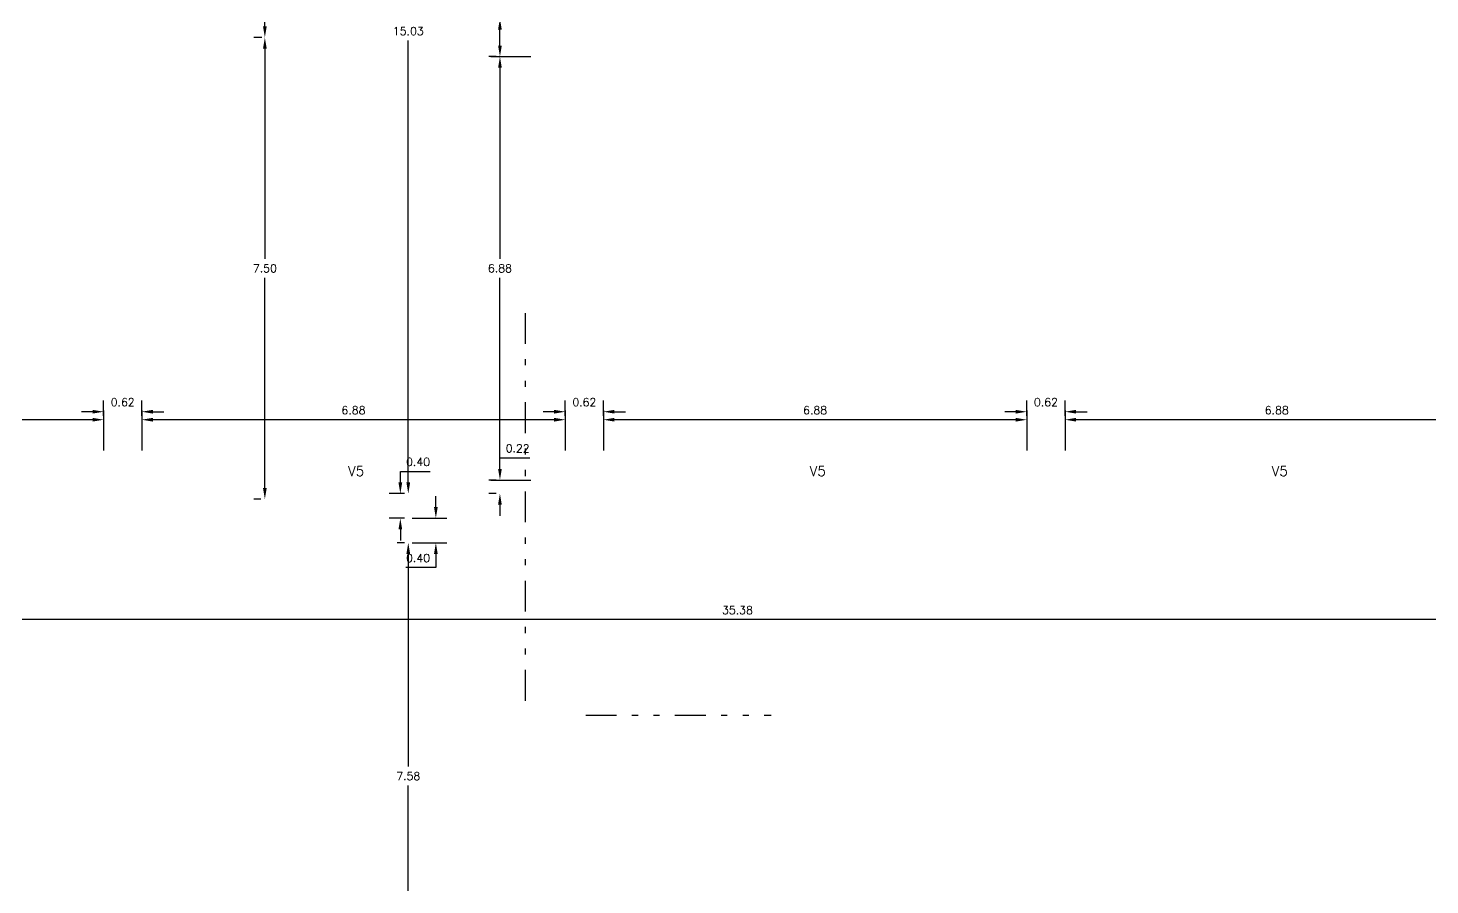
# Model space of a CAD drawing. Extents: x 19.8 to 90.6, y 5.5 to 74.
# Drawn here: x 42.49 to 65.27, y 45.97 to 59.89 of the extents above; entities that cross this region are included whole.
import ezdxf

# ---------------------------------------------------------------- set-up
doc = ezdxf.new("R2010")
doc.units = 0
doc.header["$MEASUREMENT"] = 0
for name, pattern in [('Default', [0]), ('Divide', [1.25, 0.5, -0.25, 0, -0.25, 0, -0.25]), ('Solid', [0])]:
    doc.linetypes.add(name, pattern=pattern)
doc.layers.get('DEFPOINTS').update_dxf_attribs({"linetype": 'Solid'})
for name, color, linetype in [('Dimensions (COTAS)', 212, 'Solid'), ('Sections Corte', 9, 'Solid'), ('Text O', 212, 'Default')]:
    doc.layers.add(name, color=color, linetype=linetype)
doc.styles.add('Simplex', font='SIMPLEX.SHX')
doc.dimstyles.get("Standard").update_dxf_attribs({"dimtxt": 0.13, "dimasz": 0.18, "dimexe": 0.18, "dimexo": 0.0625, "dimgap": 0.09, "dimtad": 1, "dimtih": 1, "dimtoh": 1, "dimzin": 0, "dimdsep": 46, "dimtxsty": 'Simplex', "dimcen": 0.09, "dimadec": 0, "dimazin": 0, "dimtfac": 1, "dimtofl": 0, "dimtmove": 0, "dimatfit": 3, "dimfxl": 1, "dimtolj": 1, "dimtzin": 0, "dimarcsym": 0})

# ---------------------------------------------------------------- blocks, each defined once
blk = doc.blocks.new('*D73')
at = {"layer": 'DEFPOINTS', "color": 0, "transparency": 16777216}
for p in [(44.336, 53.527), (44.336, 53.527), (51.216, 53.527)]:
    blk.add_point(p, dxfattribs=at)
at = {"layer": 'Dimensions (COTAS)', "color": 0, "lineweight": -2, "transparency": 16777216}
for p, q in [((44.336, 53.589), (44.336, 53.707)), ((51.036, 53.527), (44.516, 53.527)), ((51.216, 53.464), (51.216, 53.347))]:
    blk.add_line(p, q, dxfattribs=at)
at = {"layer": 'Dimensions (COTAS)', "color": 0, "transparency": 16777216}
for points in [[(44.516, 53.557), (44.516, 53.497), (44.336, 53.527)], [(51.036, 53.557), (51.036, 53.497), (51.216, 53.527)]]:
    blk.add_solid(points, dxfattribs=at)
at = {"layer": 'Dimensions (COTAS)', "color": 0, "transparency": 16777216, "insert": (47.776, 53.682), "char_height": 0.13, "attachment_point": 5, "style": 'Simplex'}
blk.add_mtext('\\A1;6.88', dxfattribs=at)
blk = doc.blocks.new('*D75')
at = {"layer": 'DEFPOINTS', "color": 0, "transparency": 16777216}
for p in [(36.326, 50.278), (36.326, 50.278), (71.701, 50.278)]:
    blk.add_point(p, dxfattribs=at)
at = {"layer": 'Dimensions (COTAS)', "color": 0, "lineweight": -2, "transparency": 16777216}
for p, q in [((36.326, 50.216), (36.326, 50.098)), ((71.521, 50.278), (36.506, 50.278)), ((71.701, 50.216), (71.701, 50.098))]:
    blk.add_line(p, q, dxfattribs=at)
at = {"layer": 'Dimensions (COTAS)', "color": 0, "transparency": 16777216}
for points in [[(36.506, 50.308), (36.506, 50.248), (36.326, 50.278)], [(71.521, 50.308), (71.521, 50.248), (71.701, 50.278)]]:
    blk.add_solid(points, dxfattribs=at)
at = {"layer": 'Dimensions (COTAS)', "color": 0, "transparency": 16777216, "insert": (54.014, 50.433), "char_height": 0.13, "attachment_point": 5, "style": 'Simplex'}
blk.add_mtext('\\A1;35.38', dxfattribs=at)
blk = doc.blocks.new('*D182')
at = {"layer": 'DEFPOINTS', "color": 0, "transparency": 16777216}
for p in [(36.836, 53.527), (36.836, 53.527), (43.716, 53.527)]:
    blk.add_point(p, dxfattribs=at)
at = {"layer": 'Dimensions (COTAS)', "color": 0, "lineweight": -2, "transparency": 16777216}
for p, q in [((36.836, 53.589), (36.836, 53.707)), ((43.536, 53.527), (37.016, 53.527)), ((43.716, 53.464), (43.716, 53.347))]:
    blk.add_line(p, q, dxfattribs=at)
at = {"layer": 'Dimensions (COTAS)', "color": 0, "transparency": 16777216}
for points in [[(37.016, 53.557), (37.016, 53.497), (36.836, 53.527)], [(43.536, 53.557), (43.536, 53.497), (43.716, 53.527)]]:
    blk.add_solid(points, dxfattribs=at)
at = {"layer": 'Dimensions (COTAS)', "color": 0, "transparency": 16777216, "insert": (40.276, 53.682), "char_height": 0.13, "attachment_point": 5, "style": 'Simplex'}
blk.add_mtext('\\A1;6.88', dxfattribs=at)
blk = doc.blocks.new('*D184')
at = {"layer": 'DEFPOINTS', "color": 0, "transparency": 16777216}
for p in [(43.716, 53.657), (43.716, 53.527), (44.336, 53.527)]:
    blk.add_point(p, dxfattribs=at)
at = {"layer": 'Dimensions (COTAS)', "color": 0, "lineweight": -2, "transparency": 16777216}
for p, q in [((43.716, 53.589), (43.716, 53.837)), ((44.336, 53.589), (44.336, 53.837)), ((43.536, 53.657), (43.356, 53.657)), ((44.516, 53.657), (44.696, 53.657))]:
    blk.add_line(p, q, dxfattribs=at)
at = {"layer": 'Dimensions (COTAS)', "color": 0, "transparency": 16777216}
for points in [[(43.536, 53.687), (43.536, 53.627), (43.716, 53.657)], [(44.516, 53.687), (44.516, 53.627), (44.336, 53.657)]]:
    blk.add_solid(points, dxfattribs=at)
at = {"layer": 'Dimensions (COTAS)', "color": 0, "transparency": 16777216, "insert": (44.026, 53.812), "char_height": 0.13, "attachment_point": 5, "style": 'Simplex'}
blk.add_mtext('\\A1;0.62', dxfattribs=at)
blk = doc.blocks.new('L')
at = {"color": 0}
blk.add_line((0, 0.15), (0, -0.5), dxfattribs=at)
blk = doc.blocks.new('*D224')
at = {"layer": 'DEFPOINTS', "color": 0, "transparency": 16777216}
for p in [(48.666, 67.357), (48.666, 67.357), (48.666, 52.327)]:
    blk.add_point(p, dxfattribs=at)
at = {"layer": 'Dimensions (COTAS)', "color": 0, "lineweight": -2, "transparency": 16777216}
for p, q in [((48.603, 67.357), (48.486, 67.357)), ((48.666, 67.177), (48.666, 59.997)), ((48.666, 52.507), (48.666, 59.687)), ((48.603, 52.327), (48.486, 52.327))]:
    blk.add_line(p, q, dxfattribs=at)
at = {"layer": 'Dimensions (COTAS)', "color": 0, "transparency": 16777216}
for points in [[(48.636, 67.177), (48.696, 67.177), (48.666, 67.357)], [(48.636, 52.507), (48.696, 52.507), (48.666, 52.327)]]:
    blk.add_solid(points, dxfattribs=at)
at = {"layer": 'Dimensions (COTAS)', "color": 0, "transparency": 16777216, "insert": (48.666, 59.842), "char_height": 0.13, "attachment_point": 5, "style": 'Simplex'}
blk.add_mtext('\\A1;15.03', dxfattribs=at)
blk = doc.blocks.new('*D225')
at = {"layer": 'DEFPOINTS', "color": 0, "transparency": 16777216}
for p in [(50.155, 59.427), (50.155, 59.427), (50.155, 52.547)]:
    blk.add_point(p, dxfattribs=at)
at = {"layer": 'Dimensions (COTAS)', "color": 0, "lineweight": -2, "transparency": 16777216}
for p, q in [((50.092, 59.427), (49.975, 59.427)), ((50.155, 59.247), (50.155, 56.142)), ((50.155, 52.727), (50.155, 55.832)), ((50.092, 52.547), (49.975, 52.547))]:
    blk.add_line(p, q, dxfattribs=at)
at = {"layer": 'Dimensions (COTAS)', "color": 0, "transparency": 16777216}
for points in [[(50.125, 59.247), (50.185, 59.247), (50.155, 59.427)], [(50.125, 52.727), (50.185, 52.727), (50.155, 52.547)]]:
    blk.add_solid(points, dxfattribs=at)
at = {"layer": 'Dimensions (COTAS)', "color": 0, "transparency": 16777216, "insert": (50.155, 55.987), "char_height": 0.13, "attachment_point": 5, "style": 'Simplex'}
blk.add_mtext('\\A1;6.88', dxfattribs=at)
blk = doc.blocks.new('*D226')
at = {"layer": 'DEFPOINTS', "color": 0, "transparency": 16777216}
for p in [(46.351, 59.737), (46.336, 52.237), (46.336, 52.237)]:
    blk.add_point(p, dxfattribs=at)
at = {"layer": 'Dimensions (COTAS)', "color": 0, "lineweight": -2, "transparency": 16777216}
for p, q in [((46.289, 59.737), (46.156, 59.737)), ((46.336, 59.557), (46.336, 56.142)), ((46.336, 52.417), (46.336, 55.832)), ((46.273, 52.237), (46.156, 52.237))]:
    blk.add_line(p, q, dxfattribs=at)
at = {"layer": 'Dimensions (COTAS)', "color": 0, "transparency": 16777216}
for points in [[(46.306, 59.557), (46.366, 59.557), (46.336, 59.737)], [(46.306, 52.417), (46.366, 52.417), (46.336, 52.237)]]:
    blk.add_solid(points, dxfattribs=at)
at = {"layer": 'Dimensions (COTAS)', "color": 0, "transparency": 16777216, "insert": (46.336, 55.987), "char_height": 0.13, "attachment_point": 5, "style": 'Simplex'}
blk.add_mtext('\\A1;7.50', dxfattribs=at)
blk = doc.blocks.new('*D248')
at = {"layer": 'DEFPOINTS', "color": 0, "transparency": 16777216}
for p in [(51.836, 53.527), (51.836, 53.527), (58.716, 53.527)]:
    blk.add_point(p, dxfattribs=at)
at = {"layer": 'Dimensions (COTAS)', "color": 0, "lineweight": -2, "transparency": 16777216}
for p, q in [((51.836, 53.589), (51.836, 53.707)), ((58.536, 53.527), (52.016, 53.527)), ((58.716, 53.464), (58.716, 53.347))]:
    blk.add_line(p, q, dxfattribs=at)
at = {"layer": 'Dimensions (COTAS)', "color": 0, "transparency": 16777216}
for points in [[(52.016, 53.557), (52.016, 53.497), (51.836, 53.527)], [(58.536, 53.557), (58.536, 53.497), (58.716, 53.527)]]:
    blk.add_solid(points, dxfattribs=at)
at = {"layer": 'Dimensions (COTAS)', "color": 0, "transparency": 16777216, "insert": (55.276, 53.682), "char_height": 0.13, "attachment_point": 5, "style": 'Simplex'}
blk.add_mtext('\\A1;6.88', dxfattribs=at)
blk = doc.blocks.new('*D249')
at = {"layer": 'DEFPOINTS', "color": 0, "transparency": 16777216}
for p in [(48.666, 51.527), (48.666, 51.527), (48.666, 43.947)]:
    blk.add_point(p, dxfattribs=at)
at = {"layer": 'Dimensions (COTAS)', "color": 0, "lineweight": -2, "transparency": 16777216}
for p, q in [((48.603, 51.527), (48.486, 51.527)), ((48.666, 51.347), (48.666, 47.892)), ((48.666, 44.127), (48.666, 47.582)), ((48.603, 43.947), (48.486, 43.947))]:
    blk.add_line(p, q, dxfattribs=at)
at = {"layer": 'Dimensions (COTAS)', "color": 0, "transparency": 16777216}
for points in [[(48.636, 51.347), (48.696, 51.347), (48.666, 51.527)], [(48.636, 44.127), (48.696, 44.127), (48.666, 43.947)]]:
    blk.add_solid(points, dxfattribs=at)
at = {"layer": 'Dimensions (COTAS)', "color": 0, "transparency": 16777216, "insert": (48.666, 47.737), "char_height": 0.13, "attachment_point": 5, "style": 'Simplex'}
blk.add_mtext('\\A1;7.58', dxfattribs=at)
blk = doc.blocks.new('*D251')
at = {"layer": 'DEFPOINTS', "color": 0, "transparency": 16777216}
for p in [(48.537, 52.327), (48.666, 52.327), (48.666, 51.927)]:
    blk.add_point(p, dxfattribs=at)
at = {"layer": 'Dimensions (COTAS)', "color": 0, "lineweight": -2, "transparency": 16777216}
for p, q in [((48.537, 52.507), (48.537, 52.687)), ((48.537, 52.687), (49.024, 52.687)), ((48.603, 52.327), (48.357, 52.327)), ((48.603, 51.927), (48.357, 51.927)), ((48.537, 51.747), (48.537, 51.567))]:
    blk.add_line(p, q, dxfattribs=at)
at = {"layer": 'Dimensions (COTAS)', "color": 0, "transparency": 16777216}
for points in [[(48.507, 52.507), (48.567, 52.507), (48.537, 52.327)], [(48.507, 51.747), (48.567, 51.747), (48.537, 51.927)]]:
    blk.add_solid(points, dxfattribs=at)
at = {"layer": 'Dimensions (COTAS)', "color": 0, "transparency": 16777216, "insert": (48.825, 52.842), "char_height": 0.13, "attachment_point": 5, "style": 'Simplex'}
blk.add_mtext('\\A1;0.40', dxfattribs=at)
blk = doc.blocks.new('*D252')
at = {"layer": 'DEFPOINTS', "color": 0, "transparency": 16777216}
for p in [(50.155, 52.547), (50.155, 52.547), (50.155, 52.327)]:
    blk.add_point(p, dxfattribs=at)
at = {"layer": 'Dimensions (COTAS)', "color": 0, "lineweight": -2, "transparency": 16777216}
for p, q in [((50.155, 52.727), (50.155, 52.907)), ((50.155, 52.907), (50.641, 52.907)), ((50.092, 52.547), (49.975, 52.547)), ((50.092, 52.327), (49.975, 52.327)), ((50.155, 52.147), (50.155, 51.967))]:
    blk.add_line(p, q, dxfattribs=at)
at = {"layer": 'Dimensions (COTAS)', "color": 0, "transparency": 16777216}
for points in [[(50.125, 52.727), (50.185, 52.727), (50.155, 52.547)], [(50.125, 52.147), (50.185, 52.147), (50.155, 52.327)]]:
    blk.add_solid(points, dxfattribs=at)
at = {"layer": 'Dimensions (COTAS)', "color": 0, "transparency": 16777216, "insert": (50.443, 53.062), "char_height": 0.13, "attachment_point": 5, "style": 'Simplex'}
blk.add_mtext('\\A1;0.22', dxfattribs=at)
blk = doc.blocks.new('*D253')
at = {"layer": 'DEFPOINTS', "color": 0, "transparency": 16777216}
for p in [(48.666, 51.927), (49.114, 51.927), (48.666, 51.527)]:
    blk.add_point(p, dxfattribs=at)
at = {"layer": 'Dimensions (COTAS)', "color": 0, "lineweight": -2, "transparency": 16777216}
for p, q in [((49.114, 52.107), (49.114, 52.287)), ((48.728, 51.927), (49.294, 51.927)), ((48.728, 51.527), (49.294, 51.527)), ((49.114, 51.347), (49.114, 51.125)), ((49.114, 51.125), (48.627, 51.125))]:
    blk.add_line(p, q, dxfattribs=at)
at = {"layer": 'Dimensions (COTAS)', "color": 0, "transparency": 16777216}
for points in [[(49.084, 52.107), (49.144, 52.107), (49.114, 51.927)], [(49.084, 51.347), (49.144, 51.347), (49.114, 51.527)]]:
    blk.add_solid(points, dxfattribs=at)
at = {"layer": 'Dimensions (COTAS)', "color": 0, "transparency": 16777216, "insert": (48.825, 51.28), "char_height": 0.13, "attachment_point": 5, "style": 'Simplex'}
blk.add_mtext('\\A1;0.40', dxfattribs=at)
blk = doc.blocks.new('*D254')
at = {"layer": 'DEFPOINTS', "color": 0, "transparency": 16777216}
for p in [(51.216, 53.657), (51.216, 53.527), (51.836, 53.527)]:
    blk.add_point(p, dxfattribs=at)
at = {"layer": 'Dimensions (COTAS)', "color": 0, "lineweight": -2, "transparency": 16777216}
for p, q in [((51.216, 53.589), (51.216, 53.837)), ((51.836, 53.589), (51.836, 53.837)), ((51.036, 53.657), (50.856, 53.657)), ((52.016, 53.657), (52.196, 53.657))]:
    blk.add_line(p, q, dxfattribs=at)
at = {"layer": 'Dimensions (COTAS)', "color": 0, "transparency": 16777216}
for points in [[(51.036, 53.687), (51.036, 53.627), (51.216, 53.657)], [(52.016, 53.687), (52.016, 53.627), (51.836, 53.657)]]:
    blk.add_solid(points, dxfattribs=at)
at = {"layer": 'Dimensions (COTAS)', "color": 0, "transparency": 16777216, "insert": (51.526, 53.812), "char_height": 0.13, "attachment_point": 5, "style": 'Simplex'}
blk.add_mtext('\\A1;0.62', dxfattribs=at)
blk = doc.blocks.new('*D256')
at = {"layer": 'DEFPOINTS', "color": 0, "transparency": 16777216}
for p in [(59.336, 53.527), (59.336, 53.527), (66.216, 53.527)]:
    blk.add_point(p, dxfattribs=at)
at = {"layer": 'Dimensions (COTAS)', "color": 0, "lineweight": -2, "transparency": 16777216}
for p, q in [((59.336, 53.589), (59.336, 53.707)), ((66.036, 53.527), (59.516, 53.527)), ((66.216, 53.464), (66.216, 53.347))]:
    blk.add_line(p, q, dxfattribs=at)
at = {"layer": 'Dimensions (COTAS)', "color": 0, "transparency": 16777216}
for points in [[(59.516, 53.557), (59.516, 53.497), (59.336, 53.527)], [(66.036, 53.557), (66.036, 53.497), (66.216, 53.527)]]:
    blk.add_solid(points, dxfattribs=at)
at = {"layer": 'Dimensions (COTAS)', "color": 0, "transparency": 16777216, "insert": (62.776, 53.682), "char_height": 0.13, "attachment_point": 5, "style": 'Simplex'}
blk.add_mtext('\\A1;6.88', dxfattribs=at)
blk = doc.blocks.new('*D257')
at = {"layer": 'DEFPOINTS', "color": 0, "transparency": 16777216}
for p in [(58.716, 53.657), (58.716, 53.527), (59.336, 53.527)]:
    blk.add_point(p, dxfattribs=at)
at = {"layer": 'Dimensions (COTAS)', "color": 0, "lineweight": -2, "transparency": 16777216}
for p, q in [((58.716, 53.589), (58.716, 53.837)), ((59.336, 53.589), (59.336, 53.837)), ((58.536, 53.657), (58.356, 53.657)), ((59.516, 53.657), (59.696, 53.657))]:
    blk.add_line(p, q, dxfattribs=at)
at = {"layer": 'Dimensions (COTAS)', "color": 0, "transparency": 16777216}
for points in [[(58.536, 53.687), (58.536, 53.627), (58.716, 53.657)], [(59.516, 53.687), (59.516, 53.627), (59.336, 53.657)]]:
    blk.add_solid(points, dxfattribs=at)
at = {"layer": 'Dimensions (COTAS)', "color": 0, "transparency": 16777216, "insert": (59.026, 53.812), "char_height": 0.13, "attachment_point": 5, "style": 'Simplex'}
blk.add_mtext('\\A1;0.62', dxfattribs=at)
blk = doc.blocks.new('*D344')
at = {"layer": 'DEFPOINTS', "color": 0, "transparency": 16777216}
for p in [(46.351, 67.237), (46.336, 59.737), (46.351, 59.737)]:
    blk.add_point(p, dxfattribs=at)
at = {"layer": 'Dimensions (COTAS)', "color": 0, "lineweight": -2, "transparency": 16777216}
for p, q in [((46.289, 67.237), (46.156, 67.237)), ((46.336, 67.057), (46.336, 63.642)), ((46.336, 59.917), (46.336, 63.332)), ((46.289, 59.737), (46.156, 59.737))]:
    blk.add_line(p, q, dxfattribs=at)
at = {"layer": 'Dimensions (COTAS)', "color": 0, "transparency": 16777216}
for points in [[(46.306, 67.057), (46.366, 67.057), (46.336, 67.237)], [(46.306, 59.917), (46.366, 59.917), (46.336, 59.737)]]:
    blk.add_solid(points, dxfattribs=at)
at = {"layer": 'Dimensions (COTAS)', "color": 0, "transparency": 16777216, "insert": (46.336, 63.487), "char_height": 0.13, "attachment_point": 5, "style": 'Simplex'}
blk.add_mtext('\\A1;7.50', dxfattribs=at)
blk = doc.blocks.new('*D345')
at = {"layer": 'DEFPOINTS', "color": 0, "transparency": 16777216}
for p in [(50.155, 60.047), (50.155, 60.047), (50.155, 59.427)]:
    blk.add_point(p, dxfattribs=at)
at = {"layer": 'Dimensions (COTAS)', "color": 0, "lineweight": -2, "transparency": 16777216}
for p, q in [((50.155, 60.047), (50.155, 60.227)), ((50.155, 60.227), (50.641, 60.227)), ((50.092, 60.047), (49.975, 60.047)), ((50.155, 59.607), (50.155, 59.867)), ((50.092, 59.427), (49.975, 59.427))]:
    blk.add_line(p, q, dxfattribs=at)
at = {"layer": 'Dimensions (COTAS)', "color": 0, "transparency": 16777216}
for points in [[(50.125, 59.867), (50.185, 59.867), (50.155, 60.047)], [(50.125, 59.607), (50.185, 59.607), (50.155, 59.427)]]:
    blk.add_solid(points, dxfattribs=at)
at = {"layer": 'Dimensions (COTAS)', "color": 0, "transparency": 16777216, "insert": (50.443, 60.382), "char_height": 0.13, "attachment_point": 5, "style": 'Simplex'}
blk.add_mtext('\\A1;0.62', dxfattribs=at)

msp = doc.modelspace()

# ---------------------------------------------------------------- linework, layer by layer
at = {"layer": 'Sections Corte', "linetype": 'Divide'}
for p, q in [((50.572, 48.961), (50.572, 55.324)), ((51.549, 48.727), (54.563, 48.727))]:
    msp.add_line(p, q, dxfattribs=at)

# ---------------------------------------------------------------- block references
at = {"layer": 'Dimensions (COTAS)', "rotation": 90.00000000000323}
for p in [(50.155, 59.427), (50.155, 52.547)]:
    msp.add_blockref('L', p, dxfattribs=at)
at = {"layer": 'Dimensions (COTAS)'}
for p in [(43.716, 53.527), (44.336, 53.527), (51.216, 53.527), (51.836, 53.527), (58.716, 53.527), (59.336, 53.527)]:
    msp.add_blockref('L', p, dxfattribs=at)

# ---------------------------------------------------------------- texts
at = {"layer": 'Text O', "style": 'Simplex'}
for p in [(47.689, 52.612), (55.189, 52.612), (62.695, 52.612)]:
    msp.add_text('V5', height=0.16, dxfattribs=at).set_placement(p)

# ---------------------------------------------------------------- dimensions: what is measured, and where the dimension line sits
at = {"layer": 'Dimensions (COTAS)'}
for base, p1, p2, angle, picture, middle in [((46.336, 59.737), (46.351, 67.237), (46.351, 59.737), 90, '*D344', (46.336, 63.487)), ((48.666, 67.357), (48.666, 52.327), (48.666, 67.357), 90, '*D224', (48.666, 59.842)), ((50.155, 60.047), (50.155, 59.427), (50.155, 60.047), 90, '*D345', (50.443, 60.382)), ((46.336, 52.237), (46.351, 59.737), (46.336, 52.237), 90, '*D226', (46.336, 55.987)), ((50.155, 59.427), (50.155, 52.547), (50.155, 59.427), 90, '*D225', (50.155, 55.987)), ((36.836, 53.527), (43.716, 53.527), (36.836, 53.527), 0, '*D182', (40.276, 53.682)), ((44.336, 53.527), (51.216, 53.527), (44.336, 53.527), 0, '*D73', (47.776, 53.682)), ((51.836, 53.527), (58.716, 53.527), (51.836, 53.527), 0, '*D248', (55.276, 53.682)), ((59.336, 53.527), (66.216, 53.527), (59.336, 53.527), 0, '*D256', (62.776, 53.682)), ((50.155, 52.547), (50.155, 52.327), (50.155, 52.547), 90, '*D252', (50.443, 53.062)), ((48.666, 51.527), (48.666, 43.947), (48.666, 51.527), 90, '*D249', (48.666, 47.737))]:
    dim = msp.add_linear_dim(base=base, p1=p1, p2=p2, angle=angle, dimstyle='Standard', dxfattribs=at)
    dim.commit()
    dim.dimension.update_dxf_attribs({"geometry": picture, "text_midpoint": middle})
for base, p1, p2, angle, picture, middle in [((43.716, 53.657), (44.336, 53.527), (43.716, 53.527), 0, '*D184', (44.026, 53.657)), ((51.216, 53.657), (51.836, 53.527), (51.216, 53.527), 0, '*D254', (51.526, 53.657)), ((58.716, 53.657), (59.336, 53.527), (58.716, 53.527), 0, '*D257', (59.026, 53.657)), ((48.537, 52.327), (48.666, 51.927), (48.666, 52.327), 90, '*D251', (48.825, 52.687)), ((49.114, 51.927), (48.666, 51.527), (48.666, 51.927), 90, '*D253', (48.825, 51.125))]:
    dim = msp.add_linear_dim(base=base, p1=p1, p2=p2, angle=angle, dimstyle='Standard', dxfattribs=at)
    dim.commit()
    dim.dimension.update_dxf_attribs({"geometry": picture, "text_midpoint": middle, "dimtype": 160})
dim = msp.add_linear_dim(base=(36.3263776, 50.2783063), p1=(71.7013784, 50.2783063), p2=(36.3263776, 50.2783063), dimstyle='Standard', dxfattribs=at)
dim.commit()
dim.dimension.update_dxf_attribs({"geometry": '*D75', "text_midpoint": (54.013878, 50.4333063)})

doc.saveas('drawing.dxf')
